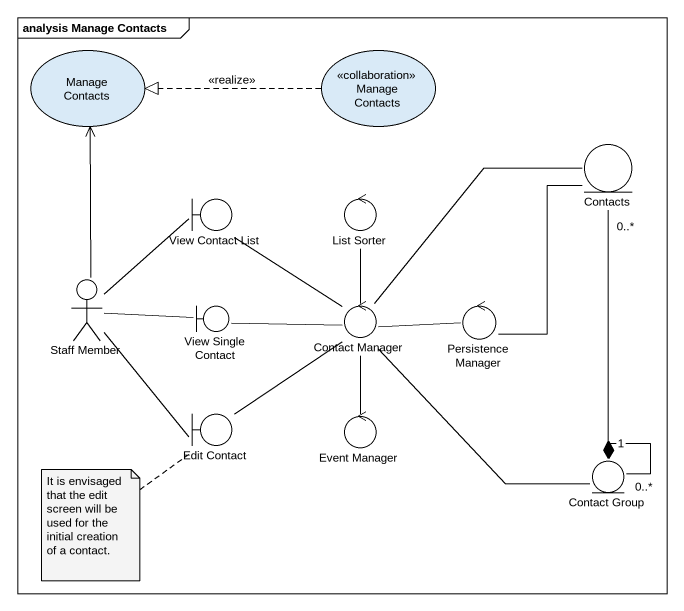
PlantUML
@startuml
mainframe analysis Manage Contacts
usecase "Manage Contacts" as Manage_Contacts
usecase "Manage Contacts" as Manage_Contacts_2 <<collaboration>>
entity Contacts
boundary "View Contact List" as View_Contact_List
control "List Sorter" as List_Sorter
actor "Staff Member" as Staff_Member
boundary "View Single Contact" as View_Single_Contact
control "Contact Manager" as Contact_Manager
control "Persistence Manager" as Persistence_Manager
boundary "Edit Contact" as Edit_Contact
control "Event Manager" as Event_Manager
entity "Contact Group" as Contact_Group
Manage_Contacts_2 .left.|> Manage_Contacts : <<realize>>
Contacts "0..*" --* Contact_Group
Staff_Member -up-> Manage_Contacts
Staff_Member -up- View_Contact_List
Staff_Member -right- View_Single_Contact
Staff_Member -- Edit_Contact
View_Single_Contact -right- Contact_Manager
Contact_Manager -right- Contacts
Contact_Manager -up- View_Contact_List
Contact_Manager -up- List_Sorter
Contact_Manager -right- Persistence_Manager
Contact_Manager -- Event_Manager
Contact_Manager -- Contact_Group
Persistence_Manager -up- Contacts
Edit_Contact -up- Contact_Manager
Contact_Group "0..*" --* "1" Contact_Group
note bottom of Edit_Contact : It is envisaged that the edit screen will be used for the initial creation of a contact.
@enduml
